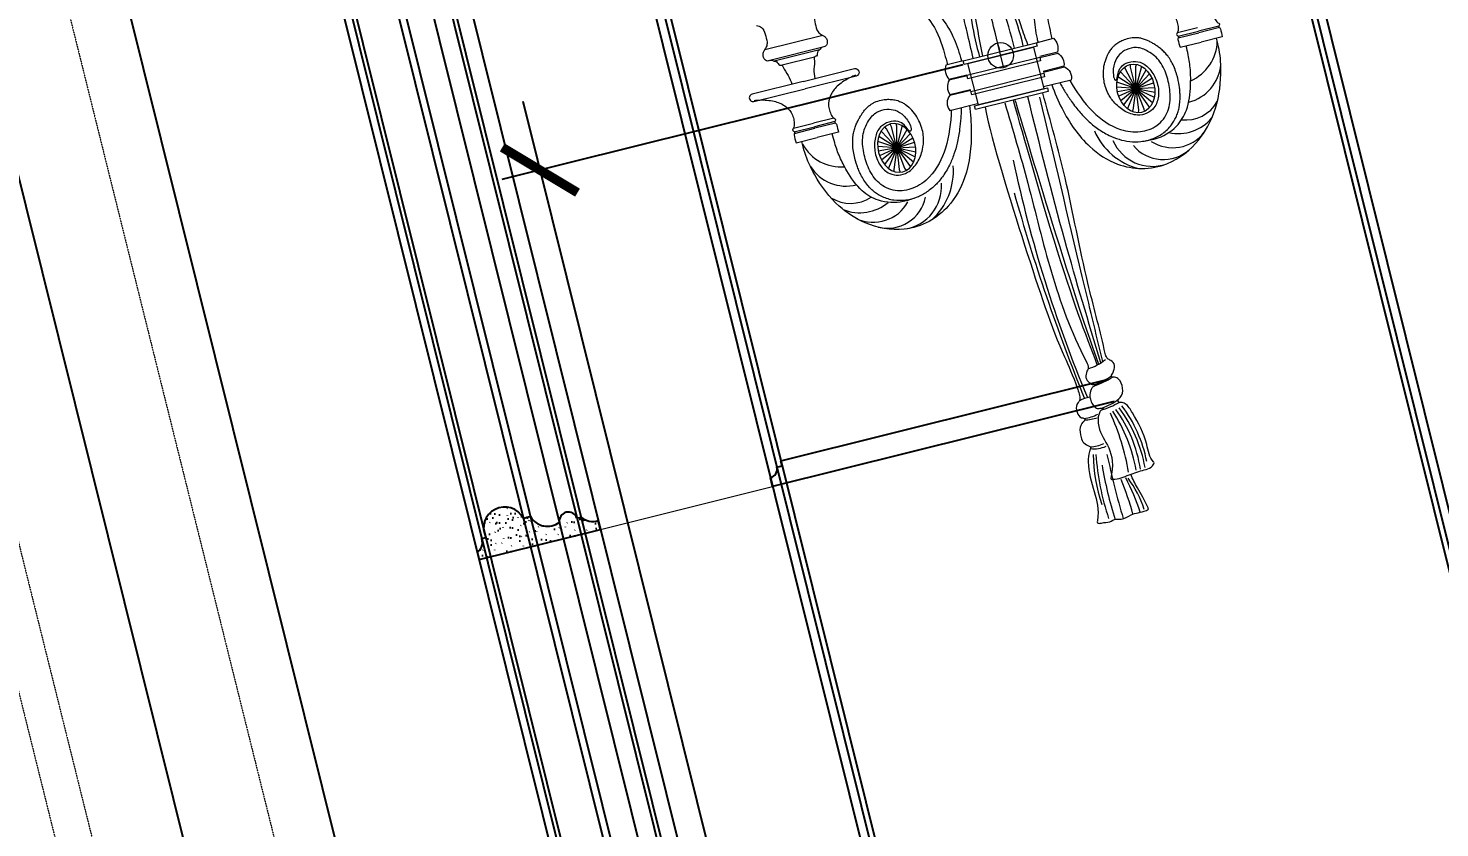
# Model space of a CAD drawing. Header units: inches. Extents: x 122939 to 389145, y 29603 to 574065.
# Drawn here: x 353847 to 354642, y 510897 to 511348 of the extents above; entities that cross this region are included whole.
import ezdxf

# ---------------------------------------------------------------- set-up
doc = ezdxf.new("R2010")
doc.units = ezdxf.units.IN
doc.header["$MEASUREMENT"] = 0
doc.linetypes.add('HIDDEN', pattern=[0.375, 0.25, -0.125])
for name, color, linetype, lineweight in [('A-Dim-ID', 9, 'Continuous', 20), ('Bronze', 40, 'Continuous', 0), ('Fabric', 253, 'Continuous', 0), ('GRC', 41, 'Continuous', 0)]:
    doc.layers.add(name, color=color, linetype=linetype, lineweight=lineweight)
doc.layers.add('A-WALL', color=7, linetype='Continuous')
doc.layers.add('gypsum', color=31, linetype='Continuous')
doc.styles.add('ST9', font='romans.shx', dxfattribs={"width": 0.8})
doc.dimstyles.new('DIM-20', dxfattribs={"dimscale": 1000, "dimtxt": 0.044, "dimasz": 0.035, "dimexe": 0.022, "dimexo": 0.022, "dimgap": 0.022, "dimtad": 1, "dimdec": 0, "dimzin": 0, "dimdsep": 46, "dimtxsty": 'ST9', "dimblk1": 'ARCHTICK', "dimblk2": 'ARCHTICK', "dimsah": 1, "dimcen": 0.088, "dimdle": 0.04, "dimclrd": 256, "dimclre": 256, "dimclrt": 3, "dimadec": 0, "dimazin": 0, "dimtfac": 1, "dimtdec": 0, "dimtix": 1, "dimtofl": 0, "dimtmove": 1, "dimatfit": 3, "dimldrblk": 'CLOSED', "dimfxl": 1, "dimtolj": 1, "dimtzin": 0, "dimarcsym": 0})

# ---------------------------------------------------------------- blocks, each defined once
blk = doc.blocks.new('win1')
at = {"color": 252, "linetype": 'HIDDEN', "ltscale": 0.5, "elevation": 0}
for points in [[(0, 2848.83), (1150, 2848.83), (1150, -101.17), (0, -101.17)], [(99.59, 2298.59), (1050.41, 2298.59), (1050.41, 398.59), (99.59, 398.59)], [(119.84, 2278.34), (1030.16, 2278.34), (1030.16, 418.83), (119.84, 418.83)]]:
    blk.add_lwpolyline(points, close=True, dxfattribs=at)
blk.add_lwpolyline([(50, 2798.83), (1100, 2798.83), (1100, -101.17), (50, -101.17), (50, 2798.83), (1100, 2798.83), (1100, -101.17)], dxfattribs=at)
blk = doc.blocks.new('M1')
at = {"layer": 'gypsum', "linetype": 'Continuous'}
h = blk.add_hatch(dxfattribs=at)
h.set_pattern_fill('GYPSUM', color=251, scale=36.842105, style=0, pattern_type=2)
h.set_pattern_definition([(360, (273234.79, 528507.015), (2e-15, 36.8421), [0, -36.8421]), (360, (273234.527, 528503.77), (2e-15, 36.8421), [0, -36.8421]), (360, (273237.11, 528504.44), (2e-15, 36.8421), [0, -36.8421]), (315, (273237.37, 528509.747), (36.8421, -9e-15), [0.2358, -51.8668]), (360, (273235.53, 528509.4), (2e-15, 36.8421), [0, -36.8421]), (360, (273235.53, 528509.4), (2e-15, 36.8421), [0, -36.8421]), (315, (273242.219, 528506.049), (36.8421, -9e-15), [0.2358, -51.8668]), (360, (273242.8, 528506.687), (2e-15, 36.8421), [0, -36.8421]), (360, (273242.8, 528506.687), (2e-15, 36.8421), [0, -36.8421]), (360, (273239.94, 528504.064), (2e-15, 36.8421), [0, -36.8421]), (315, (273244.39, 528504.474), (36.8421, -9e-15), [0.2358, -51.8668]), (315, (273244.39, 528504.474), (36.8421, -9e-15), [0.2358, -51.8668]), (315, (273242.807, 528509.432), (36.8421, -9e-15), [0.2358, -51.8668]), (315, (273242.807, 528509.432), (36.8421, -9e-15), [0.2358, -51.8668]), (360, (273243.383, 528510.347), (2e-15, 36.8421), [0, -36.8421]), (360, (273240.827, 528510.954), (2e-15, 36.8421), [0, -36.8421]), (360, (273246.932, 528510.374), (2e-15, 36.8421), [0, -36.8421]), (360, (273244.505, 528511.947), (2e-15, 36.8421), [0, -36.8421]), (360, (273234.93, 528514.797), (2e-15, 36.8421), [0, -36.8421]), (315, (273239.017, 528516.243), (36.8421, -9e-15), [0.2358, -51.8668]), (315, (273239.017, 528516.243), (36.8421, -9e-15), [0.2358, -51.8668]), (360, (273236.827, 528519.467), (2e-15, 36.8421), [0, -36.8421]), (360, (273236.09, 528517.082), (2e-15, 36.8421), [0, -36.8421]), (360, (273235.245, 528524.425), (2e-15, 36.8421), [0, -36.8421]), (360, (273234.507, 528522.04), (2e-15, 36.8421), [0, -36.8421]), (315, (273239.005, 528526.003), (36.8421, -9e-15), [0.2358, -51.8668]), (315, (273239.005, 528526.003), (36.8421, -9e-15), [0.2358, -51.8668]), (360, (273243.625, 528515.488), (2e-15, 36.8421), [0, -36.8421]), (315, (273244.105, 528519.5), (36.8421, -9e-15), [0.2358, -51.8668]), (360, (273244.096, 528516.754), (2e-15, 36.8421), [0, -36.8421]), (360, (273244.096, 528516.754), (2e-15, 36.8421), [0, -36.8421]), (315, (273242.523, 528524.457), (36.8421, -9e-15), [0.2358, -51.8668]), (315, (273241.934, 528521.074), (36.8421, -9e-15), [0.2358, -51.8668]), (315, (273241.934, 528521.074), (36.8421, -9e-15), [0.2358, -51.8668]), (315, (273241.934, 528521.074), (36.8421, -9e-15), [0.2358, -51.8668]), (315, (273235.012, 528526.818), (36.8421, -9e-15), [0.2358, -51.8668]), (315, (273235.012, 528526.818), (36.8421, -9e-15), [0.2358, -51.8668]), (360, (273236.565, 528531.054), (2e-15, 36.8421), [0, -36.8421]), (360, (273236.143, 528538.297), (2e-15, 36.8421), [0, -36.8421]), (360, (273235.88, 528535.053), (2e-15, 36.8421), [0, -36.8421]), (360, (273238.463, 528535.724), (2e-15, 36.8421), [0, -36.8421]), (360, (273237.725, 528533.34), (2e-15, 36.8421), [0, -36.8421]), (315, (273240.653, 528532.5), (36.8421, -9e-15), [0.2358, -51.8668]), (360, (273242.463, 528527.21), (2e-15, 36.8421), [0, -36.8421]), (360, (273242.463, 528527.21), (2e-15, 36.8421), [0, -36.8421]), (360, (273245.26, 528531.744), (2e-15, 36.8421), [0, -36.8421]), (360, (273245.02, 528526.604), (2e-15, 36.8421), [0, -36.8421]), (360, (273246.14, 528528.203), (2e-15, 36.8421), [0, -36.8421]), (315, (273243.57, 528537.33), (36.8421, -9e-15), [0.2358, -51.8668]), (315, (273243.57, 528537.33), (36.8421, -9e-15), [0.2358, -51.8668]), (315, (273245.74, 528535.755), (36.8421, -9e-15), [0.2358, -51.8668]), (360, (273244.15, 528537.97), (2e-15, 36.8421), [0, -36.8421]), (360, (273245.732, 528533.01), (2e-15, 36.8421), [0, -36.8421]), (360, (273245.732, 528533.01), (2e-15, 36.8421), [0, -36.8421]), (315, (273250.58, 528503.512), (36.8421, -9e-15), [0.2358, -51.8668]), (360, (273252.315, 528503.59), (2e-15, 36.8421), [0, -36.8421]), (360, (273250.403, 528505.074), (2e-15, 36.8421), [0, -36.8421]), (360, (273250.403, 528505.074), (2e-15, 36.8421), [0, -36.8421]), (360, (273249.67, 528506.44), (2e-15, 36.8421), [0, -36.8421]), (360, (273255.97, 528506.47), (2e-15, 36.8421), [0, -36.8421]), (360, (273252.787, 528504.855), (2e-15, 36.8421), [0, -36.8421]), (360, (273253.86, 528506.66), (2e-15, 36.8421), [0, -36.8421]), (315, (273248.997, 528508.316), (36.8421, -9e-15), [0.2358, -51.8668]), (315, (273248.997, 528508.316), (36.8421, -9e-15), [0.2358, -51.8668]), (360, (273248.917, 528513.175), (2e-15, 36.8421), [0, -36.8421]), (315, (273253.693, 528508.798), (36.8421, -9e-15), [0.2358, -51.8668]), (360, (273254.39, 528511.43), (2e-15, 36.8421), [0, -36.8421]), (360, (273256.972, 528512.1), (2e-15, 36.8421), [0, -36.8421]), (360, (273256.235, 528509.715), (2e-15, 36.8421), [0, -36.8421]), (360, (273256.235, 528509.715), (2e-15, 36.8421), [0, -36.8421]), (360, (273253.26, 528512.057), (2e-15, 36.8421), [0, -36.8421]), (315, (273260.745, 528503.918), (36.8421, -9e-15), [0.2358, -51.8668]), (315, (273260.745, 528503.918), (36.8421, -9e-15), [0.2358, -51.8668]), (360, (273257.817, 528504.757), (2e-15, 36.8421), [0, -36.8421]), (360, (273265.352, 528503.162), (2e-15, 36.8421), [0, -36.8421]), (315, (273260.16, 528513.538), (36.8421, -9e-15), [0.2358, -51.8668]), (360, (273258.555, 528507.14), (2e-15, 36.8421), [0, -36.8421]), (360, (273258.555, 528507.14), (2e-15, 36.8421), [0, -36.8421]), (315, (273264.25, 528512.132), (36.8421, -9e-15), [0.2358, -51.8668]), (315, (273263.662, 528508.748), (36.8421, -9e-15), [0.2358, -51.8668]), (360, (273264.24, 528509.387), (2e-15, 36.8421), [0, -36.8421]), (360, (273264.24, 528509.387), (2e-15, 36.8421), [0, -36.8421]), (360, (273264.24, 528509.387), (2e-15, 36.8421), [0, -36.8421]), (315, (273265.833, 528507.173), (36.8421, -9e-15), [0.2358, -51.8668]), (315, (273265.833, 528507.173), (36.8421, -9e-15), [0.2358, -51.8668]), (360, (273265.824, 528504.43), (2e-15, 36.8421), [0, -36.8421]), (315, (273270.44, 528511.016), (36.8421, -9e-15), [0.2358, -51.8668]), (315, (273270.44, 528511.016), (36.8421, -9e-15), [0.2358, -51.8668]), (360, (273271.113, 528509.14), (2e-15, 36.8421), [0, -36.8421]), (315, (273250.35, 528539.598), (36.8421, -9e-15), [0.2358, -51.8668]), (315, (273250.35, 528539.598), (36.8421, -9e-15), [0.2358, -51.8668]), (315, (273250.296, 528518.383), (36.8421, -9e-15), [0.2358, -51.8668]), (360, (273252.573, 528516.056), (2e-15, 36.8421), [0, -36.8421]), (360, (273249.39, 528514.44), (2e-15, 36.8421), [0, -36.8421]), (360, (273249.39, 528514.44), (2e-15, 36.8421), [0, -36.8421]), (315, (273256.168, 528514.352), (36.8421, -9e-15), [0.2358, -51.8668]), (315, (273256.168, 528514.352), (36.8421, -9e-15), [0.2358, -51.8668]), (360, (273253.38, 528519.706), (2e-15, 36.8421), [0, -36.8421]), (360, (273254.42, 528514.342), (2e-15, 36.8421), [0, -36.8421]), (315, (273248.713, 528523.341), (36.8421, -9e-15), [0.2358, -51.8668]), (360, (273250.12, 528520.1), (2e-15, 36.8421), [0, -36.8421]), (360, (273249.385, 528521.467), (2e-15, 36.8421), [0, -36.8421]), (360, (273249.385, 528521.467), (2e-15, 36.8421), [0, -36.8421]), (315, (273254.757, 528524.914), (36.8421, -9e-15), [0.2358, -51.8668]), (360, (273253.85, 528520.972), (2e-15, 36.8421), [0, -36.8421]), (360, (273253.575, 528521.685), (2e-15, 36.8421), [0, -36.8421]), (360, (273253.575, 528521.685), (2e-15, 36.8421), [0, -36.8421]), (360, (273257.72, 528518.59), (2e-15, 36.8421), [0, -36.8421]), (315, (273261.81, 528520.034), (36.8421, -9e-15), [0.2358, -51.8668]), (360, (273263.62, 528514.745), (2e-15, 36.8421), [0, -36.8421]), (360, (273263.62, 528514.745), (2e-15, 36.8421), [0, -36.8421]), (360, (273258.88, 528520.873), (2e-15, 36.8421), [0, -36.8421]), (360, (273257.3, 528525.83), (2e-15, 36.8421), [0, -36.8421]), (360, (273257.035, 528522.588), (2e-15, 36.8421), [0, -36.8421]), (360, (273259.62, 528523.258), (2e-15, 36.8421), [0, -36.8421]), (315, (273264.726, 528524.865), (36.8421, -9e-15), [0.2358, -51.8668]), (360, (273265.306, 528525.503), (2e-15, 36.8421), [0, -36.8421]), (360, (273265.306, 528525.503), (2e-15, 36.8421), [0, -36.8421]), (360, (273248.568, 528526.63), (2e-15, 36.8421), [0, -36.8421]), (360, (273251.025, 528530.698), (2e-15, 36.8421), [0, -36.8421]), (360, (273250.553, 528529.43), (2e-15, 36.8421), [0, -36.8421]), (360, (273255.452, 528527.546), (2e-15, 36.8421), [0, -36.8421]), (360, (273254.895, 528528.314), (2e-15, 36.8421), [0, -36.8421]), (360, (273254.21, 528532.313), (2e-15, 36.8421), [0, -36.8421]), (360, (273256.055, 528530.6), (2e-15, 36.8421), [0, -36.8421]), (315, (273251.93, 528534.64), (36.8421, -9e-15), [0.2358, -51.8668]), (360, (273251.755, 528536.356), (2e-15, 36.8421), [0, -36.8421]), (360, (273251.755, 528536.356), (2e-15, 36.8421), [0, -36.8421]), (360, (273251.02, 528537.723), (2e-15, 36.8421), [0, -36.8421]), (360, (273256.55, 528534.96), (2e-15, 36.8421), [0, -36.8421]), (360, (273256.08, 528533.695), (2e-15, 36.8421), [0, -36.8421]), (360, (273255.21, 528537.942), (2e-15, 36.8421), [0, -36.8421]), (315, (273258.87, 528528.342), (36.8421, -9e-15), [0.2358, -51.8668]), (360, (273258.036, 528528.216), (2e-15, 36.8421), [0, -36.8421]), (360, (273260.42, 528532.578), (2e-15, 36.8421), [0, -36.8421]), (360, (273260.42, 528532.578), (2e-15, 36.8421), [0, -36.8421]), (315, (273265.315, 528528.248), (36.8421, -9e-15), [0.2358, -51.8668]), (315, (273262.862, 528527.527), (36.8421, -9e-15), [0.2358, -51.8668]), (315, (273262.862, 528527.527), (36.8421, -9e-15), [0.2358, -51.8668]), (315, (273262.862, 528527.527), (36.8421, -9e-15), [0.2358, -51.8668]), (315, (273257.458, 528538.904), (36.8421, -9e-15), [0.2358, -51.8668]), (360, (273259.735, 528536.577), (2e-15, 36.8421), [0, -36.8421]), (360, (273259.735, 528536.577), (2e-15, 36.8421), [0, -36.8421]), (315, (273264.51, 528534.024), (36.8421, -9e-15), [0.2358, -51.8668]), (315, (273264.51, 528534.024), (36.8421, -9e-15), [0.2358, -51.8668]), (360, (273262.32, 528537.247), (2e-15, 36.8421), [0, -36.8421]), (360, (273261.582, 528534.863), (2e-15, 36.8421), [0, -36.8421]), (360, (273269.723, 528514.165), (2e-15, 36.8421), [0, -36.8421]), (360, (273266.416, 528519.28), (2e-15, 36.8421), [0, -36.8421]), (360, (273266.175, 528514.138), (2e-15, 36.8421), [0, -36.8421]), (360, (273267.296, 528515.738), (2e-15, 36.8421), [0, -36.8421]), (315, (273266.897, 528523.29), (36.8421, -9e-15), [0.2358, -51.8668]), (360, (273266.888, 528520.545), (2e-15, 36.8421), [0, -36.8421]), (360, (273266.888, 528520.545), (2e-15, 36.8421), [0, -36.8421]), (360, (273268.875, 528528.128), (2e-15, 36.8421), [0, -36.8421]), (360, (273266.32, 528528.734), (2e-15, 36.8421), [0, -36.8421]), (360, (273269.997, 528529.727), (2e-15, 36.8421), [0, -36.8421]), (315, (273269.598, 528537.28), (36.8421, -9e-15), [0.2358, -51.8668]), (315, (273267.427, 528538.854), (36.8421, -9e-15), [0.2358, -51.8668]), (360, (273269.59, 528534.534), (2e-15, 36.8421), [0, -36.8421]), (360, (273269.117, 528533.27), (2e-15, 36.8421), [0, -36.8421]), (360, (273269.117, 528533.27), (2e-15, 36.8421), [0, -36.8421]), (360, (273269.117, 528533.27), (2e-15, 36.8421), [0, -36.8421]), (360, (273260, 528539.82), (2e-15, 36.8421), [0, -36.8421]), (360, (273268.006, 528539.493), (2e-15, 36.8421), [0, -36.8421])])
edge = h.paths.add_edge_path()
edge.add_arc((272491.1, 527822.19), 11.88, 283.94609, 462.71632)
edge.add_line((272488.49, 527833.78), (272488.49, 527836.1))
edge.add_ellipse((272488.49, 527840.44), major_axis=(-6.53, 0), ratio=0.663806, start_angle=0, end_angle=90, ccw=False)
edge.add_line((272481.96, 527840.44), (272477.37, 527840.44))
edge.add_line((272477.37, 527840.44), (272477.37, 527769.98))
edge.add_line((272477.37, 527769.98), (272482.47, 527769.98))
edge.add_arc((272492.17, 527770.83), 9.73, 123.92059, 185.05545, ccw=False)
edge.add_line((272486.74, 527778.91), (272486.74, 527781.29))
edge.add_arc((272486.19, 527786.41), 5.15, 276.04421, 443.95579)
edge.add_arc((272497.07, 527795.81), 11.18, 106.11588, 202.45478, ccw=False)
edge.add_spline(control_points=[(272493.97, 527806.55), (272493.97, 527807.92), (272493.97, 527809.29), (272493.97, 527810.66)], knot_values=[0, 0, 0, 0, 0.167192, 0.167192, 0.167192, 0.167192], degree=3, periodic=0)
for p, q in [((272477.37, 527840.44), (272477.37, 527769.98)), ((272481.96, 527840.44), (272477.37, 527840.44)), ((272488.49, 527836.1), (272488.49, 527833.78)), ((272486.74, 527781.29), (272486.74, 527778.91)), ((272477.37, 527769.98), (272482.47, 527769.98))]:
    blk.add_line(p, q, dxfattribs=at)
for centre, radius, start, end in [((272491.1, 527822.19), 11.88, 283.94609, 102.71633), ((272497.07, 527795.81), 11.18, 106.11588, 202.45478), ((272486.19, 527786.41), 5.15, 276.04421, 83.95579), ((272492.17, 527770.83), 9.73, 123.92059, 185.05545)]:
    blk.add_arc(centre, radius, start, end, dxfattribs=at)
blk.add_ellipse((272488.49, 527840.44), major_axis=(-6.53, 0), ratio=0.663806, start_param=0, end_param=1.570796, dxfattribs=at)
blk.add_spline([(272493.97, 527810.66), (272493.97, 527806.55)], degree=3, dxfattribs=at)
blk = doc.blocks.new('curtain')
at = {"layer": 'Fabric', "lineweight": 0}
for points, knots in [([(99.48, 2829.2, 0), (272.57, 2118.15, 0), (390.15, 1765.72, 0), (753.43, 1301.73, 0), (973.76, 1125.49, 0), (1143.24, 1129.53, 0), (1245.84, 1147.84, 0), (1372.97, 1221.2, 0)], [393.476934, 393.476934, 393.476934, 393.476934, 756.841523, 881.937441, 1071.680382, 1208.200709, 1265.355331, 1265.355331, 1265.355331, 1265.355331]), ([(110.11, 2805.77, 0), (297.72, 2232.85, 0), (459.15, 1787.61, 0), (825.44, 1351.53, 0), (1045.76, 1175.3, 0), (1215.44, 1179.34, 0), (1318.3, 1197.72, 0), (1372.97, 1221.2, 0), (1372.97, 1221.2, 0), (1372.97, 1221.2, 0), (1372.97, 1221.2, 0)], [348.612572, 348.612572, 348.612572, 348.612572, 756.841523, 881.937441, 1071.680382, 1208.200709, 1265.782785, 1265.782785, 1265.782785, 1265.786307, 1265.786307, 1265.786307, 1265.786307])]:
    blk.add_open_spline(points, degree=3, knots=knots, dxfattribs=at)
blk = doc.blocks.new('laudarte T150')
at = {"color": 1, "lineweight": 0}
for p, q in [((-4940.05, -10901.9), (-4940.05, -10887.47)), ((-4947.26, -10894.69), (-4932.84, -10894.69))]:
    blk.add_line(p, q, dxfattribs=at)
blk.add_circle((-4940.05, -10894.69), 7.21, dxfattribs=at)
at = {"layer": 'Bronze', "lineweight": 0}
for p, q in [((-5034.66, -10859.56), (-5068.26, -10859.56)), ((-5035.32, -10865.99), (-5067.75, -10865.99)), ((-5038.34, -10867.1), (-5064.73, -10867.1)), ((-5042.16, -10870.27), (-5060.91, -10870.27))]:
    blk.add_line(p, q, dxfattribs=at)
for points in [[(-5051.54, -10882.03), (-5081.22, -10882.03, 1), (-5081.22, -10886.32), (-5051.59, -10886.32)], [(-5051.54, -10882.03), (-5021.85, -10882.03, -1), (-5021.85, -10886.32), (-5051.49, -10886.32)], [(-4961.21, -10892.62), (-4971.37, -10892.55, 0.259568), (-4971.58, -10900.69), (-4961.27, -10900.68)], [(-4918.89, -10892.62), (-4908.74, -10892.55, -0.259568), (-4908.52, -10900.69), (-4918.84, -10900.68)], [(-4961.21, -10901.23), (-4971.63, -10901.16, 0.275839), (-4973.23, -10909.22), (-4961.21, -10909.29)], [(-4918.89, -10901.23), (-4908.48, -10901.16, -0.275839), (-4906.88, -10909.22), (-4918.89, -10909.29)], [(-4961.21, -10909.79), (-4973.33, -10909.7, 0.356307), (-4975.34, -10917.83), (-4959.23, -10917.81)], [(-4918.89, -10909.79), (-4906.78, -10909.7, -0.356307), (-4904.77, -10917.83), (-4920.88, -10917.81)]]:
    blk.add_lwpolyline(points, format="xyb", dxfattribs=at)
for points in [[(-4961.21, -10892.62), (-4918.89, -10892.62), (-4918.89, -10894.69), (-4961.21, -10894.69)], [(-4959.05, -10894.69), (-4921.06, -10894.69), (-4920.88, -10918.8), (-4958.87, -10918.8)], [(-4961.21, -10900.98), (-4918.89, -10900.98), (-4918.89, -10903.04), (-4961.21, -10903.04)], [(-4961.21, -10910.31), (-4918.89, -10910.31), (-4918.89, -10912.38), (-4961.21, -10912.38)], [(-4961.21, -10918.8), (-4918.89, -10918.8), (-4918.89, -10920.87), (-4961.21, -10920.87)]]:
    blk.add_lwpolyline(points, close=True, dxfattribs=at)
for points in [[(-5063.24, -10906.24), (-5051.54, -10906.24)], [(-5039.83, -10906.24), (-5051.54, -10906.24)], [(-4840.28, -10906.24), (-4828.57, -10906.24)], [(-5063.79, -10914.68), (-5051.54, -10914.68)], [(-5063.48, -10909.27), (-5051.54, -10909.27)], [(-5063.34, -10908.37), (-5051.54, -10908.37)], [(-5039.74, -10908.37), (-5051.54, -10908.37)], [(-5039.59, -10909.27), (-5051.54, -10909.27)], [(-5039.28, -10914.68), (-5051.54, -10914.68)], [(-4840.82, -10914.68), (-4828.57, -10914.68)], [(-4840.51, -10909.27), (-4828.57, -10909.27)], [(-4840.37, -10908.37), (-4828.57, -10908.37)], [(-4816.77, -10908.37), (-4828.57, -10908.37)], [(-4816.63, -10909.27), (-4828.57, -10909.27)], [(-4816.32, -10914.68), (-4828.57, -10914.68)], [(-5009.49, -10931.15), (-5017.7, -10922.41)], [(-5009.49, -10931.15), (-5015.4, -10920.39), (-5015.78, -10919.97)], [(-5009.49, -10931.15), (-5012.54, -10919.26), (-5013.14, -10918.09)], [(-5009.49, -10931.15), (-5009.49, -10918.87), (-5009.86, -10917.24)], [(-5009.49, -10931.15), (-5006.43, -10919.26), (-5006.4, -10917.86)], [(-5009.49, -10931.15), (-5003.57, -10920.39), (-5003.41, -10919.81)], [(-5009.49, -10931.15), (-5001.3, -10922.43)], [(-4870.62, -10931.15), (-4878.81, -10922.43)], [(-4870.62, -10931.15), (-4876.54, -10920.39), (-4876.7, -10919.81)], [(-4870.62, -10931.15), (-4873.67, -10919.26), (-4873.71, -10917.86)], [(-4870.62, -10931.15), (-4870.62, -10918.87), (-4870.25, -10917.24)], [(-4870.62, -10931.15), (-4867.57, -10919.26), (-4866.96, -10918.09)], [(-4870.62, -10931.15), (-4864.7, -10920.39), (-4864.33, -10919.97)], [(-4870.62, -10931.15), (-4862.41, -10922.41)], [(-5009.49, -10931.15), (-5020.01, -10930.49)], [(-5009.49, -10931.15), (-5019.72, -10927.83)], [(-5009.49, -10931.15), (-5018.99, -10925.12)], [(-5009.49, -10931.15), (-5000.01, -10925.14)], [(-5009.49, -10931.15), (-4999.27, -10927.83)], [(-5009.49, -10931.15), (-4998.97, -10930.49)], [(-4870.62, -10931.15), (-4881.13, -10930.49)], [(-4870.62, -10931.15), (-4880.84, -10927.83)], [(-4870.62, -10931.15), (-4880.1, -10925.14)], [(-4870.62, -10931.15), (-4861.12, -10925.12)], [(-4870.62, -10931.15), (-4860.39, -10927.83)], [(-4870.62, -10931.15), (-4860.1, -10930.49)], [(-5009.49, -10931.15), (-5019.9, -10933.14)], [(-5009.49, -10931.15), (-5019.4, -10935.82)], [(-5009.49, -10931.15), (-5018.4, -10938.53)], [(-5009.49, -10931.15), (-5016.71, -10941.09), (-5016.75, -10941.2)], [(-5009.49, -10931.15), (-5014.01, -10942.57), (-5014.17, -10943.6)], [(-5009.49, -10931.15), (-5011.03, -10943.34), (-5010.86, -10944.94)], [(-5009.49, -10931.15), (-4999.06, -10933.14)], [(-5009.49, -10931.15), (-4999.56, -10935.82)], [(-5009.49, -10931.15), (-5000.55, -10938.54)], [(-5009.49, -10931.15), (-5002.27, -10941.09), (-5002.17, -10941.18)], [(-5009.49, -10931.15), (-5004.97, -10942.57), (-5004.42, -10943.37)], [(-5009.49, -10931.15), (-5007.95, -10943.34), (-5007.41, -10944.8)], [(-4870.62, -10931.15), (-4881.04, -10933.14)], [(-4870.62, -10931.15), (-4880.55, -10935.82)], [(-4870.62, -10931.15), (-4879.55, -10938.54)], [(-4870.62, -10931.15), (-4877.84, -10941.09), (-4877.94, -10941.18)], [(-4870.62, -10931.15), (-4875.14, -10942.57), (-4875.69, -10943.37)], [(-4870.62, -10931.15), (-4872.16, -10943.34), (-4872.7, -10944.8)], [(-4870.62, -10931.15), (-4869.08, -10943.34), (-4869.24, -10944.94)], [(-4870.62, -10931.15), (-4866.1, -10942.57), (-4865.94, -10943.6)], [(-4870.62, -10931.15), (-4863.4, -10941.09), (-4863.35, -10941.2)], [(-4870.62, -10931.15), (-4861.71, -10938.53)], [(-4870.62, -10931.15), (-4860.71, -10935.82)], [(-4870.62, -10931.15), (-4860.2, -10933.14)]]:
    blk.add_lwpolyline(points, dxfattribs=at)
for centre, radius, start, end in [((-5143.03, -10889.75), 211.52, 359.22417, 12.75284), ((-4260.99, -10924.97), 689.91, 173.51687, 177.31265), ((-5046.68, -10889.22), 120.31, 358.38262, 20.95276), ((-4783.85, -10885.95), 168.04, 168.73266, 182.27388), ((-5036.33, -10909.7), 25.07, 195.26103, 260.34411), ((-4843.77, -10909.7), 25.07, 279.65589, 344.73897), ((-5036.62, -10922.03), 23.82, 198.4854, 270.17512), ((-4843.49, -10922.03), 23.82, 269.82488, 341.5146), ((-5037.35, -10935.04), 20.75, 224.02273, 290.1321), ((-5017.5, -10942.67), 36.94, 298.09421, 350.61089), ((-4203.29, -10979.66), 744.59, 177.99756, 188.80723), ((-4862.61, -10942.67), 36.94, 189.38911, 241.90579), ((-4842.75, -10935.04), 20.75, 249.8679, 315.97727), ((-5032.51, -10937.36), 24.97, 234.17264, 296.10934), ((-5027.03, -10946.87), 22.41, 231.50477, 316.85154), ((-5020.18, -10952.43), 22.04, 242.40696, 334.01705), ((-5013.79, -10952.51), 24.24, 265.35472, 350.38271), ((-4866.32, -10952.51), 24.24, 189.61729, 274.64528), ((-4859.92, -10952.43), 22.04, 205.98295, 297.59304), ((-4853.08, -10946.87), 22.41, 223.14846, 308.49523), ((-4847.59, -10937.36), 24.97, 243.89066, 305.82736), ((-3857.29, -10939.01), 1094.55, 181.70783, 188.1269), ((-4935.93, -11050.88), 27.07, 272.22502, 296.05206), ((-4938.5, -11044.71), 43.17, 276.83787, 290.9401), ((-4935.33, -11051.31), 36.79, 273.11782, 289.96704), ((-4939.09, -11113.47), 19.8, 86.00994, 104.15409), ((-4940.87, -11085.87), 18.92, 261.10746, 285.78561), ((-4938.43, -11080.36), 25.69, 258.16881, 274.28461), ((-4936.3, -11048.97), 53.5, 273.61253, 285.00454), ((-4935.29, -11069.12), 32.31, 274.66691, 293.91116), ((-5060.68, -11130.08), 134.28, 355.73191, 10.66089), ((-5015.34, -11134.64), 93.2, 356.75428, 18.87742), ((-4996.62, -11132.95), 77.04, 354.74764, 22.09755), ((-4999.15, -11134.88), 82.2, 356.63196, 22.38944), ((-4991.4, -11132.69), 76.07, 356.99575, 23.06878), ((-4938.48, -11106.09), 16.97, 249.35917, 279.86388), ((-4940.28, -11101.73), 19.65, 258.26771, 281.16085), ((-4859.65, -11145.9), 86.51, 166.38656, 185.38263), ((-4801.59, -11151.11), 142.88, 169.84439, 184.64302), ((-4370.91, -11144.28), 565.53, 178.29195, 182.07126), ((-4722.14, -11150.24), 218.89, 175.35831, 183.61644), ((-5072.09, -11165.29), 141.95, 0.67668, 9.00122), ((-5031.89, -11169.5), 106.16, 3.19668, 14.5839), ((-4981.82, -11166.29), 58.61, 3.7148, 23.06986)]:
    blk.add_arc(centre, radius, start, end, dxfattribs=at)
at = {"layer": 'Bronze', "lineweight": 0, "extrusion": (0, 0, -1)}
blk.add_ellipse((-5009.49, -10931.15), major_axis=(-0.07, 13.92), ratio=0.756587, dxfattribs=at)
at = {"layer": 'Bronze', "lineweight": 0}
blk.add_ellipse((-4870.62, -10931.15), major_axis=(0.07, 13.92), ratio=0.756587, dxfattribs=at)
for points, knots in [([(-4955.51, -10892.62), (-4955.37, -10887.49), (-4955.11, -10878.43), (-4955.3, -10867.78), (-4953.51, -10859.13), (-4950.55, -10851.74), (-4944.86, -10845.06), (-4941.04, -10841.38), (-4939.32, -10839.77)], [0, 0, 0, 0, 15.408683, 27.24496, 31.74597, 41.853784, 50.700117, 57.807121, 57.807121, 57.807121, 57.807121]), ([(-4939.83, -10892.62), (-4940.15, -10877.23), (-4939.73, -10863.65), (-4938.32, -10851.33), (-4939.32, -10839.77)], [137.434449, 137.434449, 137.434449, 137.434449, 181.991232, 208.301888, 208.301888, 208.301888, 208.301888]), ([(-5069.45, -10845.23), (-5068.52, -10845.68), (-5066.22, -10846.82), (-5066.09, -10851.28), (-5065.63, -10855.05), (-5066.8, -10858.11), (-5068.37, -10859.54), (-5069.6, -10860.59), (-5070.15, -10862.04), (-5070.22, -10863.62), (-5069.49, -10865.22), (-5067.82, -10866.32), (-5065.74, -10865.64), (-5064.99, -10867.14), (-5064.13, -10867.17), (-5062.94, -10867.9), (-5062.96, -10870.01), (-5061.52, -10870.07), (-5060.7, -10870.22), (-5060.6, -10873.09), (-5058.74, -10876.46), (-5058.34, -10880.24), (-5058.18, -10882.03)], [0, 0, 0, 0, 2.91398, 7.246775, 11.842572, 14.561696, 16.606637, 18.182231, 19.308587, 21.157082, 22.788951, 24.342065, 26.804687, 27.957566, 28.515678, 29.246821, 31.998962, 32.720639, 33.381562, 34.202309, 40.17056, 45.449802, 45.449802, 45.449802, 45.449802]), ([(-5033.62, -10845.23), (-5034.55, -10845.68), (-5036.85, -10846.82), (-5036.98, -10851.28), (-5037.44, -10855.05), (-5036.27, -10858.11), (-5034.7, -10859.54), (-5033.47, -10860.59), (-5032.92, -10862.04), (-5032.85, -10863.62), (-5033.58, -10865.22), (-5035.25, -10866.32), (-5037.33, -10865.64), (-5038.08, -10867.14), (-5038.94, -10867.17), (-5040.14, -10867.9), (-5040.11, -10870.01), (-5041.55, -10870.07), (-5042.37, -10870.22), (-5042.47, -10873.09), (-5044.33, -10876.46), (-5044.73, -10880.24), (-5044.89, -10882.03)], [0, 0, 0, 0, 2.91398, 7.246775, 11.842572, 14.561696, 16.606637, 18.182231, 19.308587, 21.157082, 22.788951, 24.342065, 26.804687, 27.957566, 28.515678, 29.246821, 31.998962, 32.720639, 33.381562, 34.202309, 40.17056, 45.449802, 45.449802, 45.449802, 45.449802]), ([(-4979.85, -10855.17), (-4977.03, -10859.94), (-4971.54, -10869.18), (-4970.62, -10882.22), (-4970.39, -10890.42), (-4970.39, -10892.55)], [0, 0, 0, 0, 13.799921, 31.87904, 38.261377, 38.261377, 38.261377, 38.261377]), ([(-4975.96, -10852.22), (-4973.45, -10855.63), (-4967.75, -10863.36), (-4963.21, -10876.66), (-4962.35, -10886.94), (-4962.26, -10891.87), (-4962.26, -10892.61)], [0, 0, 0, 0, 12.648486, 28.715628, 41.297626, 43.510724, 43.510724, 43.510724, 43.510724]), ([(-4904.15, -10852.22), (-4906.66, -10855.63), (-4912.35, -10863.36), (-4916.9, -10876.66), (-4917.76, -10886.94), (-4917.84, -10891.87), (-4917.85, -10892.61)], [0, 0, 0, 0, 12.648486, 28.715628, 41.297626, 43.510724, 43.510724, 43.510724, 43.510724]), ([(-4900.26, -10855.17), (-4903.08, -10859.94), (-4908.56, -10869.18), (-4909.49, -10882.22), (-4909.71, -10890.42), (-4909.71, -10892.55)], [0, 0, 0, 0, 13.799921, 31.87904, 38.261377, 38.261377, 38.261377, 38.261377]), ([(-4968.65, -10917.82), (-4968.92, -10918.76), (-4969.2, -10919.68), (-4969.78, -10921.6), (-4970.09, -10922.59), (-4971.06, -10925.57), (-4971.77, -10927.56), (-4973.5, -10931.97), (-4974.57, -10934.39), (-4976.77, -10938.69), (-4977.85, -10940.57), (-4980.25, -10944.26), (-4981.57, -10946.05), (-4984.66, -10949.7), (-4986.47, -10951.53), (-4989.99, -10954.47), (-4991.62, -10955.64), (-4995.12, -10957.72), (-4996.98, -10958.62), (-5000.89, -10960.05), (-5002.95, -10960.59), (-5007.2, -10961.18), (-5009.39, -10961.24), (-5013.77, -10960.78), (-5015.98, -10960.27), (-5020.23, -10958.54), (-5022.19, -10957.37), (-5025.28, -10954.87), (-5026.5, -10953.66), (-5028.14, -10951.6), (-5028.68, -10950.84), (-5029.64, -10949.29), (-5030.07, -10948.5), (-5031.51, -10945.52), (-5032.23, -10943.28), (-5032.94, -10940.14), (-5033.12, -10939.21), (-5033.41, -10937.34), (-5033.53, -10936.41), (-5033.78, -10933.6), (-5033.83, -10931.74), (-5033.75, -10929.27), (-5033.72, -10928.66), (-5033.64, -10927.41), (-5033.58, -10926.78), (-5033.37, -10924.87), (-5033.16, -10923.57), (-5032.62, -10921.26), (-5032.33, -10920.26), (-5031.79, -10918.74), (-5031.59, -10918.24), (-5031.01, -10916.91), (-5030.59, -10916.1), (-5029.7, -10914.57), (-5029.22, -10913.84), (-5028.22, -10912.46), (-5027.71, -10911.81), (-5026.75, -10910.68), (-5026.3, -10910.19), (-5025.57, -10909.42), (-5025.29, -10909.14), (-5024.78, -10908.63), (-5024.55, -10908.42), (-5024.08, -10907.97), (-5023.84, -10907.75), (-5023.08, -10907.09), (-5022.54, -10906.64), (-5021.33, -10905.74), (-5020.65, -10905.29), (-5019.32, -10904.54), (-5018.7, -10904.24), (-5017.47, -10903.74), (-5016.85, -10903.54), (-5015.64, -10903.23), (-5015.04, -10903.11), (-5013.11, -10902.85), (-5011.82, -10902.83), (-5010.03, -10902.98), (-5009.5, -10903.04), (-5008.57, -10903.19), (-5008.16, -10903.27), (-5007.32, -10903.46), (-5006.9, -10903.56), (-5005.63, -10903.94), (-5004.77, -10904.26), (-5003.45, -10904.9), (-5002.98, -10905.16), (-5002.19, -10905.64), (-5001.87, -10905.86), (-5001.25, -10906.31), (-5000.95, -10906.55), (-5000.08, -10907.28), (-4999.54, -10907.8), (-4999.04, -10908.35), (-4997.88, -10909.55), (-4996.12, -10912.49)], [62.368868, 62.368868, 62.368868, 62.368868, 65.178196, 65.178196, 68.166392, 68.166392, 74.142784, 74.142784, 81.519402, 81.519402, 87.423241, 87.423241, 93.32708, 93.32708, 99.991483, 99.991483, 105.103697, 105.103697, 110.215912, 110.215912, 115.328126, 115.328126, 120.440341, 120.440341, 125.552555, 125.552555, 130.66477, 130.66477, 134.534525, 134.534525, 136.620482, 136.620482, 138.706439, 138.706439, 144.422312, 144.422312, 146.880314, 146.880314, 149.338315, 149.338315, 154.254317, 154.254317, 155.880578, 155.880578, 157.506838, 157.506838, 160.759359, 160.759359, 163.253462, 163.253462, 164.506869, 164.506869, 166.58847, 166.58847, 168.670071, 168.670071, 170.685773, 170.685773, 172.32509, 172.32509, 173.340739, 173.340739, 174.136049, 174.136049, 174.93136, 174.93136, 176.52198, 176.52198, 178.260526, 178.260526, 179.620764, 179.620764, 180.805592, 180.805592, 181.99042, 181.99042, 184.632132, 184.632132, 185.76939, 185.76939, 186.684473, 186.684473, 187.599556, 187.599556, 189.429722, 189.429722, 190.444958, 190.444958, 191.171442, 191.171442, 191.897926, 191.897926, 193.350895, 193.350895, 193.386195, 193.386195, 193.386195, 193.386195]), ([(-4911.45, -10917.82), (-4911.19, -10918.76), (-4910.91, -10919.68), (-4910.33, -10921.6), (-4910.02, -10922.59), (-4909.04, -10925.57), (-4908.34, -10927.56), (-4906.61, -10931.97), (-4905.54, -10934.39), (-4903.34, -10938.69), (-4902.26, -10940.57), (-4899.85, -10944.26), (-4898.54, -10946.05), (-4895.45, -10949.7), (-4893.64, -10951.53), (-4890.12, -10954.47), (-4888.48, -10955.64), (-4884.98, -10957.72), (-4883.12, -10958.62), (-4879.21, -10960.05), (-4877.16, -10960.59), (-4872.91, -10961.18), (-4870.72, -10961.24), (-4866.33, -10960.78), (-4864.13, -10960.27), (-4859.88, -10958.54), (-4857.91, -10957.37), (-4854.82, -10954.87), (-4853.61, -10953.66), (-4851.96, -10951.6), (-4851.43, -10950.84), (-4850.46, -10949.29), (-4850.03, -10948.5), (-4848.59, -10945.52), (-4847.88, -10943.28), (-4847.16, -10940.14), (-4846.99, -10939.21), (-4846.69, -10937.34), (-4846.58, -10936.41), (-4846.33, -10933.6), (-4846.28, -10931.74), (-4846.35, -10929.27), (-4846.38, -10928.66), (-4846.47, -10927.41), (-4846.52, -10926.78), (-4846.74, -10924.87), (-4846.95, -10923.57), (-4847.48, -10921.26), (-4847.77, -10920.26), (-4848.32, -10918.74), (-4848.52, -10918.24), (-4849.1, -10916.91), (-4849.51, -10916.1), (-4850.41, -10914.57), (-4850.89, -10913.84), (-4851.88, -10912.46), (-4852.4, -10911.81), (-4853.36, -10910.68), (-4853.8, -10910.19), (-4854.54, -10909.42), (-4854.82, -10909.14), (-4855.33, -10908.63), (-4855.56, -10908.42), (-4856.03, -10907.97), (-4856.27, -10907.75), (-4857.03, -10907.09), (-4857.56, -10906.64), (-4858.77, -10905.74), (-4859.46, -10905.29), (-4860.78, -10904.54), (-4861.4, -10904.24), (-4862.64, -10903.74), (-4863.25, -10903.54), (-4864.46, -10903.23), (-4865.07, -10903.11), (-4866.99, -10902.85), (-4868.29, -10902.83), (-4870.07, -10902.98), (-4870.6, -10903.04), (-4871.54, -10903.19), (-4871.95, -10903.27), (-4872.79, -10903.46), (-4873.21, -10903.56), (-4874.48, -10903.94), (-4875.34, -10904.26), (-4876.66, -10904.9), (-4877.12, -10905.16), (-4877.91, -10905.64), (-4878.24, -10905.86), (-4878.86, -10906.31), (-4879.16, -10906.55), (-4880.03, -10907.28), (-4880.56, -10907.8), (-4881.07, -10908.35), (-4882.23, -10909.55), (-4883.98, -10912.49)], [62.368868, 62.368868, 62.368868, 62.368868, 65.178196, 65.178196, 68.166392, 68.166392, 74.142784, 74.142784, 81.519402, 81.519402, 87.423241, 87.423241, 93.32708, 93.32708, 99.991483, 99.991483, 105.103697, 105.103697, 110.215912, 110.215912, 115.328126, 115.328126, 120.440341, 120.440341, 125.552555, 125.552555, 130.66477, 130.66477, 134.534525, 134.534525, 136.620482, 136.620482, 138.706439, 138.706439, 144.422312, 144.422312, 146.880314, 146.880314, 149.338315, 149.338315, 154.254317, 154.254317, 155.880578, 155.880578, 157.506838, 157.506838, 160.759359, 160.759359, 163.253462, 163.253462, 164.506869, 164.506869, 166.58847, 166.58847, 168.670071, 168.670071, 170.685773, 170.685773, 172.32509, 172.32509, 173.340739, 173.340739, 174.136049, 174.136049, 174.93136, 174.93136, 176.52198, 176.52198, 178.260526, 178.260526, 179.620764, 179.620764, 180.805592, 180.805592, 181.99042, 181.99042, 184.632132, 184.632132, 185.76939, 185.76939, 186.684473, 186.684473, 187.599556, 187.599556, 189.429722, 189.429722, 190.444958, 190.444958, 191.171442, 191.171442, 191.897926, 191.897926, 193.350895, 193.350895, 193.386195, 193.386195, 193.386195, 193.386195]), ([(-4963.95, -10917.82), (-4964.55, -10922.63), (-4966.72, -10936.14), (-4973.7, -10955.21), (-4987.33, -10970.01), (-5001.87, -10976.67), (-5019.21, -10977.7), (-5036.49, -10969.76), (-5050.8, -10954.42), (-5057.78, -10937.62), (-5060.49, -10923.58), (-5060.54, -10916.83), (-5060.5, -10914.68)], [68.77354, 68.77354, 68.77354, 68.77354, 83.328832, 109.82437, 128.341011, 142.059858, 156.847278, 179.098943, 196.461797, 218.812843, 232.639176, 239.086597, 239.086597, 239.086597, 239.086597]), ([(-5006.01, -10961), (-5008.42, -10961.23), (-5015.45, -10961.92), (-5026.21, -10958.77), (-5035.67, -10949.39), (-5039.56, -10938.62), (-5042.04, -10928.48), (-5042.78, -10921.01), (-5042.82, -10916.45), (-5042.82, -10914.68)], [0, 0, 0, 0, 7.261049, 21.155367, 31.846231, 46.071598, 54.799496, 63.195458, 68.498371, 68.498371, 68.498371, 68.498371]), ([(-4974.47, -10917.83), (-4976.55, -10924.84), (-4981.15, -10937.59), (-4992.86, -10951.15), (-5005.55, -10956.18), (-5016.42, -10955.18), (-5024.68, -10948.49), (-5027.94, -10938.91), (-5028.51, -10929.31), (-5027.06, -10919.76), (-5022.09, -10912.79), (-5015.91, -10908.36), (-5009.86, -10908.33), (-5004.79, -10910.07), (-5000.7, -10914.76), (-4998.99, -10919.26), (-4998.81, -10923.63), (-4999.99, -10923.93), (-5001.33, -10922.2), (-5001.93, -10919.42), (-5005.54, -10916.18), (-5009.96, -10915.58), (-5016.37, -10917.17), (-5020.33, -10922.8), (-5022.37, -10930.15), (-5021.64, -10938.12), (-5017.67, -10944.24), (-5012.15, -10946.66), (-5005.85, -10946.3), (-4999.79, -10942.19), (-4995.64, -10936.16), (-4993.03, -10929.26), (-4992.79, -10921.08), (-4994.62, -10915.39), (-4996.12, -10912.49)], [63.972521, 63.972521, 63.972521, 63.972521, 85.806833, 104.412492, 115.567352, 125.580001, 135.68145, 145.530668, 154.972089, 164.588595, 173.546858, 180.243663, 186.061543, 190.762198, 196.154629, 202.969451, 206.076971, 206.609447, 208.25225, 211.802921, 215.706133, 221.205285, 226.249122, 232.843546, 240.35907, 249.06574, 256.012737, 261.099986, 266.40181, 274.285578, 282.057989, 288.099747, 296.23284, 305.871981, 305.871981, 305.871981, 305.871981]), ([(-4916.16, -10917.82), (-4915.56, -10922.63), (-4913.39, -10936.14), (-4906.41, -10955.21), (-4892.78, -10970.01), (-4878.23, -10976.67), (-4860.9, -10977.7), (-4843.62, -10969.76), (-4829.31, -10954.42), (-4822.33, -10937.62), (-4819.62, -10923.58), (-4819.57, -10916.83), (-4819.6, -10914.68)], [68.77354, 68.77354, 68.77354, 68.77354, 83.328832, 109.82437, 128.341011, 142.059858, 156.847278, 179.098943, 196.461797, 218.812843, 232.639176, 239.086597, 239.086597, 239.086597, 239.086597]), ([(-4905.64, -10917.83), (-4903.56, -10924.84), (-4898.95, -10937.59), (-4887.25, -10951.15), (-4874.55, -10956.18), (-4863.69, -10955.18), (-4855.42, -10948.49), (-4852.17, -10938.91), (-4851.6, -10929.31), (-4853.04, -10919.76), (-4858.02, -10912.79), (-4864.19, -10908.36), (-4870.25, -10908.33), (-4875.31, -10910.07), (-4879.41, -10914.76), (-4881.11, -10919.26), (-4881.3, -10923.63), (-4880.12, -10923.93), (-4878.78, -10922.2), (-4878.17, -10919.42), (-4874.57, -10916.18), (-4870.15, -10915.58), (-4863.74, -10917.17), (-4859.78, -10922.8), (-4857.74, -10930.15), (-4858.47, -10938.12), (-4862.44, -10944.24), (-4867.95, -10946.66), (-4874.26, -10946.3), (-4880.32, -10942.19), (-4884.47, -10936.16), (-4887.08, -10929.26), (-4887.32, -10921.08), (-4885.49, -10915.39), (-4883.98, -10912.49)], [63.972521, 63.972521, 63.972521, 63.972521, 85.806833, 104.412492, 115.567352, 125.580001, 135.68145, 145.530668, 154.972089, 164.588595, 173.546858, 180.243663, 186.061543, 190.762198, 196.154629, 202.969451, 206.076971, 206.609447, 208.25225, 211.802921, 215.706133, 221.205285, 226.249122, 232.843546, 240.35907, 249.06574, 256.012737, 261.099986, 266.40181, 274.285578, 282.057989, 288.099747, 296.23284, 305.871981, 305.871981, 305.871981, 305.871981]), ([(-4874.1, -10961), (-4871.69, -10961.23), (-4864.66, -10961.92), (-4853.9, -10958.77), (-4844.44, -10949.39), (-4840.55, -10938.62), (-4838.06, -10928.48), (-4837.33, -10921.01), (-4837.29, -10916.45), (-4837.29, -10914.68)], [0, 0, 0, 0, 7.261049, 21.155367, 31.846231, 46.071598, 54.799496, 63.195458, 68.498371, 68.498371, 68.498371, 68.498371]), ([(-4955.65, -10920.87), (-4956.53, -10941.87), (-4952.6, -11007.74), (-4948.74, -11057.29), (-4943.83, -11080), (-4942.84, -11094.04), (-4946.67, -11096.18), (-4947.17, -11100.05), (-4946.12, -11103.8), (-4943.9, -11104.22), (-4943.44, -11105.18), (-4944.07, -11106.04), (-4945.62, -11106.79), (-4947.86, -11109.62), (-4948.27, -11113.77), (-4947.65, -11118.24), (-4945.53, -11119.78), (-4944.06, -11120.99), (-4944.53, -11122.27), (-4946.19, -11124.49), (-4948.85, -11132.63), (-4948.11, -11146.17), (-4947.96, -11156.74), (-4951.17, -11164.1), (-4947.19, -11164.09), (-4944.25, -11165.03), (-4940.29, -11163.6), (-4936.2, -11165.36), (-4930.07, -11162.87), (-4925.5, -11163.9), (-4920.86, -11163.29), (-4921.65, -11157.74), (-4923.93, -11151.21), (-4925.38, -11144.28), (-4925.9, -11141.47)], [0, 0, 0, 0, 63.005215, 126.817892, 146.362569, 151.366539, 153.776919, 158.198811, 162.149977, 163.728475, 164.268086, 165.007618, 166.55185, 169.503483, 175.217829, 178.778074, 182.209742, 182.968525, 183.994076, 185.69064, 191.64534, 208.701603, 225.183305, 226.415433, 228.688814, 233.391741, 237.311739, 240.069316, 246.216214, 255.094655, 256.482982, 257.180185, 270.105272, 278.690234, 278.690234, 278.690234, 278.690234]), ([(-4929.31, -11077.13), (-4931.63, -11058.17), (-4935.58, -11025.73), (-4938.52, -10942.81), (-4939.13, -10921.13)], [0, 0, 0, 0, 66.748648, 114.155902, 114.155902, 114.155902, 114.155902])]:
    blk.add_open_spline(points, degree=3, knots=knots, dxfattribs=at)
for points in [[(-4923.68, -10892.62), (-4924.86, -10881.36), (-4926.3, -10862.53), (-4926.53, -10861.28), (-4927.65, -10854.23)], [(-5080.97, -10885.76), (-5077.86, -10886.32), (-5070.19, -10888.97), (-5064.98, -10892.9), (-5062.41, -10897.39), (-5061.92, -10900.66), (-5062.18, -10903.77), (-5063.37, -10906.39), (-5064.02, -10907.26), (-5063.22, -10908.68), (-5063.27, -10909.05), (-5063.65, -10909.43), (-5063.84, -10910.05), (-5063.79, -10914.68)], [(-5022.1, -10885.76), (-5025.21, -10886.32), (-5032.88, -10888.97), (-5038.09, -10892.9), (-5040.66, -10897.39), (-5041.15, -10900.66), (-5040.89, -10903.77), (-5039.7, -10906.39), (-5039.05, -10907.26), (-5039.85, -10908.68), (-5039.8, -10909.05), (-5039.42, -10909.43), (-5039.23, -10910.05), (-5039.28, -10914.68)], [(-4858.01, -10885.76), (-4854.89, -10886.32), (-4847.22, -10888.97), (-4842.02, -10892.9), (-4839.44, -10897.39), (-4838.96, -10900.66), (-4839.22, -10903.77), (-4840.41, -10906.39), (-4841.06, -10907.26), (-4840.26, -10908.68), (-4840.3, -10909.05), (-4840.68, -10909.43), (-4840.87, -10910.05), (-4840.82, -10914.68)], [(-4799.14, -10885.76), (-4802.25, -10886.32), (-4809.92, -10888.97), (-4815.12, -10892.9), (-4817.7, -10897.39), (-4818.18, -10900.66), (-4817.92, -10903.77), (-4816.73, -10906.39), (-4816.08, -10907.26), (-4816.89, -10908.68), (-4816.84, -10909.05), (-4816.46, -10909.43), (-4816.27, -10910.05), (-4816.32, -10914.68)], [(-4944.22, -10921.13), (-4942.57, -10968.3), (-4934.83, -11074.05), (-4934.67, -11077.54), (-4935.8, -11079.13), (-4937.2, -11082.42), (-4936.92, -11084.3), (-4935.8, -11085.99), (-4934.29, -11087.3), (-4933.26, -11087.68), (-4933.16, -11087.86), (-4933.63, -11088.15), (-4935.42, -11089.18), (-4937.39, -11092.28), (-4937.77, -11094.91), (-4937.2, -11098), (-4936.08, -11100.26), (-4934.2, -11101.19), (-4932.13, -11101.66), (-4932.04, -11101.82), (-4932.37, -11102.23), (-4933.29, -11102.4), (-4934.61, -11103.56), (-4935.85, -11105.71), (-4936.77, -11109.19), (-4936.44, -11138.83), (-4936.96, -11141.85), (-4936.75, -11141.85), (-4935.19, -11142.05), (-4925.6, -11141.43), (-4916.85, -11140.91), (-4912.79, -11139.87), (-4911.64, -11137.99), (-4911.75, -11137.79), (-4913.1, -11127.38), (-4916.64, -11108.02), (-4919.35, -11102.19), (-4921.33, -11100.94), (-4922.58, -11100.52), (-4922.58, -11099.07), (-4921.23, -11098.13), (-4918.64, -11093.22), (-4919.61, -11087.75), (-4921.48, -11086.21), (-4922.96, -11085.69), (-4923.09, -11085.11), (-4922.38, -11084.21), (-4920.9, -11082.28), (-4919.93, -11079.77), (-4921.31, -11076.56), (-4922.85, -11075.03), (-4923.36, -11072.76), (-4923.36, -11069.64), (-4923.34, -11031.22), (-4921.49, -10970.41), (-4922.13, -10921.13)], [(-4927.12, -11076.48), (-4930.09, -11004.54), (-4930.85, -10921.13)], [(-4925.88, -11076.02), (-4925.46, -11026.68), (-4924.29, -10922.89)]]:
    blk.add_spline(points, degree=3, dxfattribs=at)
blk.add_open_spline([(-4938.32, -10921.13), (-4938.11, -10922.26), (-4933.75, -11028.93), (-4928.48, -11076.91)], degree=3, dxfattribs=at)
blk = doc.blocks.new('_ARCHTICK')
at = {"color": 0, "linetype": 'ByBlock', "const_width": 0.15}
blk.add_lwpolyline([(-0.5, -0.5), (0.5, 0.5)], dxfattribs=at)
blk = doc.blocks.new('*D166')
at = {"layer": 'A-Dim-ID', "lineweight": -2, "transparency": 16777216}
for p, q in [((354373.31, 511326.95), (354113.61, 511262.33)), ((354125.3, 511306.46), (354603.39, 509384.88)), ((354579.06, 509420.05), (354572.38, 509418.38))]:
    blk.add_line(p, q, dxfattribs=at)
at = {"layer": 'Defpoints', "color": 0, "transparency": 16777216}
for p in [(354394.66, 511332.26, 0), (354593.73, 509423.7), (354600.41, 509425.36, 0)]:
    blk.add_point(p, dxfattribs=at)
at = {"layer": 'A-Dim-ID', "lineweight": -2, "transparency": 16777216, "xscale": 35, "yscale": 35, "zscale": 35}
for p, rotation in [((354134.96, 511267.65), 103.9714232829857), ((354593.73, 509423.7), 283.9714232829857)]:
    blk.add_blockref('_ARCHTICK', p, dxfattribs=dict(at, rotation=rotation))
at = {"layer": 'A-Dim-ID', "color": 3, "transparency": 16777216, "insert": (354266.96, 510372.62), "char_height": 44, "attachment_point": 5, "rotation": 103.97142, "style": 'ST9'}
blk.add_mtext('\\A1;1900', dxfattribs=at)
blk = doc.blocks.new('_CLOSED')
at = {"color": 0, "linetype": 'ByBlock'}
for p, q in [((-1, 0.167), (0, 0)), ((-1, 0.167), (-1, -0.167)), ((0, 0), (-1, -0.167)), ((0, 0), (-1, 0))]:
    blk.add_line(p, q, dxfattribs=at)

msp = doc.modelspace()

# ---------------------------------------------------------------- linework, layer by layer
at = {"layer": 'A-WALL', "elevation": 0}
msp.add_lwpolyline([(352613.787, 511847.351), (353632.724, 512100.861), (354315.991, 509354.595), (353297.054, 509101.086)], close=True, dxfattribs=at)
at = {"layer": 'GRC'}
msp.add_line((354169.117, 511065.141, 0), (354266.158, 511089.284, 0), dxfattribs=at)
at = {"layer": 'gypsum'}
msp.add_line((354367.876, 509491.163, -0.001), (353713.299, 512122.12, 0), dxfattribs=at)
at = {"layer": 'gypsum', "elevation": 0}
for points in [[(354268.923, 510372.147), (354955.637, 510543), (354548.007, 512181.396), (353861.293, 512010.542)], [(354272.084, 510377.403), (354950.381, 510546.162), (354544.845, 512176.14), (353866.548, 512007.381)], [(354273.778, 510380.219), (354947.565, 510547.856), (354543.151, 512173.323), (353869.365, 512005.687)], [(354290.655, 510408.274), (354919.509, 510564.732), (354526.274, 512145.268), (353897.42, 511988.81)], [(354293.623, 510413.209), (354914.574, 510567.701), (354523.306, 512140.333), (353902.355, 511985.842)], [(354304.57, 510431.407), (354896.376, 510578.647), (354512.359, 512122.135), (353920.553, 511974.895)], [(354312.042, 510443.828), (354883.956, 510586.119), (354504.888, 512109.715), (353932.974, 511967.423)], [(354313.775, 510446.709), (354881.074, 510587.852), (354503.154, 512106.833), (353935.855, 511965.69)], [(354320.288, 510457.536), (354870.247, 510594.365), (354496.642, 512096.006), (353946.682, 511959.177)], [(354393.186, 510578.721), (354749.062, 510667.263), (354423.744, 511974.821), (354067.867, 511886.279)], [(354396.825, 510584.772), (354743.011, 510670.903), (354420.104, 511968.77), (354073.918, 511882.64)], [(354399.012, 510588.408), (354739.376, 510673.09), (354417.917, 511965.135), (354077.554, 511880.453)]]:
    msp.add_lwpolyline(points, close=True, dxfattribs=at)
msp.add_lwpolyline([(354458.653, 511137.177), (354266.158, 511089.284), (354264.951, 511094.137, 0.3946714), (354268.589, 511100.194), (354271.5, 511100.918), (354270.776, 511103.83), (354455.514, 511149.792)], format="xyb", dxfattribs=at)

# ---------------------------------------------------------------- block references
at = {"rotation": 13.97142328298568}
msp.add_blockref('curtain', (352957.435, 509018.612, 0), dxfattribs=at)
at = {"layer": 'Bronze', "color": 0, "rotation": 13.97142328298569}
msp.add_blockref('laudarte T150', (356558.177, 523097.355, 0), dxfattribs=at)
at = {"layer": 'GRC', "rotation": 13.97142328298565}
msp.add_blockref('win1', (353224.107, 509187.187, 0), dxfattribs=at)
at = {"layer": 'gypsum', "lineweight": 0, "rotation": 103.9714232829916}
msp.add_blockref('M1', (932112.055, 374072.356, 0), dxfattribs=at)

# ---------------------------------------------------------------- dimensions: what is measured, and where the dimension line sits
at = {"layer": 'A-Dim-ID'}
dim = msp.add_linear_dim(base=(354593.728, 509423.696, 0), p1=(354394.659, 511332.259, 0), p2=(354600.405, 509425.357, 0), angle=103.971423, dimstyle='DIM-20', dxfattribs=at)
dim.commit()
dim.dimension.update_dxf_attribs({"geometry": '*D166', "text_midpoint": (354309.654, 510383.241, 0), "dimtype": 160})

doc.saveas('drawing.dxf')
